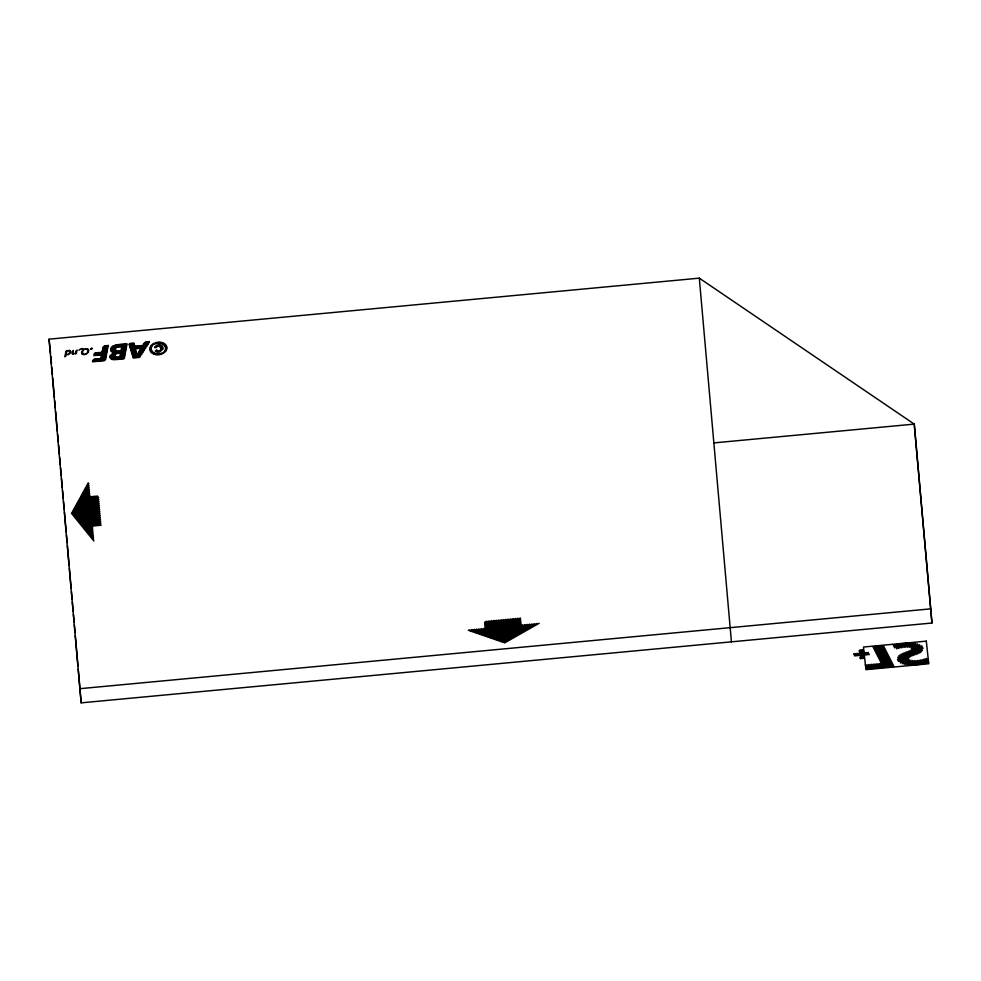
<?xml version="1.0" encoding="UTF-8"?>
<svg xmlns="http://www.w3.org/2000/svg" width="981" height="981" viewBox="0 0 981 981"><rect width="100%" height="100%" fill="white"/><g stroke="black" fill="none" stroke-linecap="round" stroke-linejoin="round"><path stroke-width="1.47" d="M64.856 356.839L65.948 355.882M81.999 354.092L82.821 353.368M68.596 350.904L69.332 350.266M74.899 353.749L75.537 353.197M73.268 354.215L74.115 353.491M150.927 352.044L152.03 351.088M86.5 349.359L87.223 348.733M159.523 354.779L161.522 353.05M157.23 354.914L158.64 353.7M102.245 350.56L108.339 345.349M65.371 353.638L66.659 352.535M65.163 354.717L66.426 353.65M69.344 351.173L70.092 350.536M64.954 355.809L66.156 354.791M69.528 351.921L70.509 351.088M67.297 354.73L68.081 354.067M69.246 353.074L70.607 351.921M68.498 354.619L70.276 353.111M72.238 351.443L73.452 350.413M72.03 352.535L73.244 351.492M72.018 353.454L73.048 352.584M72.435 354.018L73.17 353.381M75.929 351.051L77.131 350.021M75.574 352.253L76.923 351.112M75.647 353.099L76.714 352.204M82.294 349.285L82.98 348.696M82.993 349.604L83.643 349.04M81.668 351.627L85.016 348.795M81.521 352.67L82.809 351.578M85.396 349.383L86.254 348.647M81.631 353.491L82.674 352.608M87.199 349.665L87.971 349.015M82.612 354.484L83.336 353.859M87.554 350.291L88.474 349.494M83.434 354.693L84.194 354.055M84.501 354.693L85.494 353.859M87.223 352.387L88.744 351.088M90.963 349.211C93.686 346.391 88.756 350.082 92.006 348.929A1.288 1.055 -6.1 0 0 92.104 348.439L92.067 348.304M85.899 354.423L88.388 352.302M94.176 353.773L95.341 352.78M93.968 354.852L96.555 352.657M102.833 347.335L104.759 345.68M94.017 355.723L97.757 352.547M102.637 348.414L105.973 345.57M95.231 355.613L98.971 352.437M102.441 349.481L107.174 345.459M96.432 355.502L100.172 352.326M97.634 355.392L101.374 352.216M102.049 351.639L108.131 346.477M92.594 360.591L94.532 358.948M98.848 355.281L107.922 347.556M92.386 361.682L95.733 358.825M100.05 355.159L107.726 348.647M93.232 361.866L96.935 358.715M101.251 355.048L107.518 349.726M94.434 361.756L98.149 358.605M101.227 355.98L107.309 350.818M111.282 347.433L113.269 345.753M95.635 361.646L99.351 358.494M101.043 357.059L107.113 351.897M110.595 348.929L115.28 344.956M96.849 361.535L100.553 358.384M100.847 358.126L106.904 352.976M110.534 349.898L116.702 344.662M98.051 361.425L106.708 354.067M110.755 350.622L117.978 344.478M99.265 361.302L106.5 355.147M111.111 351.235L119.228 344.331M100.467 361.192L106.304 356.238M111.613 351.725L120.442 344.208M101.668 361.082L106.095 357.317M112.263 352.069L115.672 349.187M117.83 347.348L121.644 344.098M102.882 360.971L105.899 358.396M112.974 352.387L115.733 350.045M119.192 347.102L122.858 343.988M104.084 360.849L105.69 359.487M110.007 355.821L116.15 350.597M120.405 346.98L124.06 343.877M121.619 346.869L125.261 343.767M109.872 356.851L116.874 350.904M110.044 357.611L117.843 350.977M121.423 347.936L126.475 343.644M110.387 358.237L118.995 350.916M121.227 349.028L127.138 344M110.853 358.752L115.047 355.183M116.531 353.92L120.197 350.806M121.019 350.107L126.929 345.079M111.442 359.156L115.059 356.091M118.051 353.54L126.733 346.17M129.014 344.221L130.093 343.313M112.165 359.463L115.488 356.63M119.314 353.381L126.524 347.249M129.234 344.944L131.295 343.191M112.974 359.684L116.199 356.937M120.393 353.368L126.328 348.329M129.455 345.668L132.509 343.08M113.943 359.769L117.18 357.01M120.209 354.448L126.12 349.42M129.676 346.391L133.71 342.97M115.022 359.757L118.358 356.937M120.013 355.514L125.924 350.499M129.897 347.115L134.127 343.522M116.175 359.696L119.559 356.814M119.829 356.594L125.715 351.59M130.117 347.838L134.323 344.27M117.352 359.61L125.519 352.67M130.338 348.574L134.507 345.03M118.554 359.5L125.31 353.761M130.559 349.297L134.704 345.778M119.768 359.377L125.102 354.84M130.78 350.021L135.476 346.023M120.97 359.267L124.906 355.919M131 350.744L136.69 345.913M122.171 359.156L124.697 357.01M131.221 351.468L137.892 345.803M123.385 359.046L124.501 358.09M131.442 352.191L139.094 345.68M131.662 352.915L135.586 349.579M136.543 348.77L140.308 345.57M131.883 353.638L135.77 350.34M137.745 348.66L141.509 345.459M143.385 343.865L145.777 341.842M132.104 354.362L135.954 351.088M138.946 348.549L146.978 341.719M132.325 355.085L136.138 351.848M140.16 348.439L148.18 341.609M132.545 355.809L136.334 352.596M140.111 349.383L149.394 341.498M132.766 356.532L136.518 353.356M139.008 351.223L149.492 342.332M132.987 357.256L136.702 354.104M137.916 353.074L148.205 344.331M133.208 357.979L146.917 346.33M134.238 358.028L145.642 348.329M135.439 357.906L144.354 350.34M136.653 357.795L143.067 352.338M150.755 345.803L153.612 343.375M137.855 357.685L141.791 354.337M150.019 347.348L155.697 342.528M139.057 357.575L140.504 356.348M149.811 348.427L151.932 346.624M154.937 344.086L157.144 342.21M149.799 349.359L151.405 347.997M156.739 343.46L158.37 342.075M149.97 350.131L151.344 348.954M158.051 343.252L159.462 342.05M150.203 350.842L151.479 349.751M154.557 347.139L157.021 345.042M159.143 343.24L160.406 342.173M150.522 351.48L151.724 350.462M154.912 347.752L158.37 344.809M160.099 343.338L161.301 342.308M156.114 347.642L156.997 346.882M160.982 343.509L162.098 342.553M151.381 352.571L152.496 351.627M158.885 346.195L160.344 344.956M161.779 343.742L162.871 342.81M151.92 353.025L152.999 352.105M159.633 346.465L161.105 345.226M162.466 344.061L163.545 343.142M152.496 353.442L153.576 352.535M155.256 351.1L156.653 349.91M160.111 346.98L161.73 345.606M163.128 344.405L164.195 343.497M153.146 353.81L154.225 352.89M155.807 351.541L157.254 350.315M160.394 347.654L162.245 346.085M163.704 344.834L164.771 343.926M153.821 354.141L154.912 353.209M156.494 351.872L157.831 350.744M160.528 348.451L162.625 346.661M164.219 345.312L165.323 344.368M154.581 354.411L155.709 353.454M157.316 352.081L158.738 350.879M160.455 349.42L162.883 347.36M164.685 345.827L165.789 344.895M155.378 354.644L156.58 353.626M158.37 352.105L163.005 348.169M165.029 346.44L166.218 345.435M156.286 354.791L157.536 353.724M159.547 352.007L162.92 349.15M165.299 347.127L166.549 346.072M165.446 347.912L166.807 346.759M158.321 354.877L159.928 353.516M164.82 350.266L166.966 348.439M160.909 354.509L166.758 349.543M162.871 353.749L166.01 351.088M65.58 352.547L68.081 350.425M157.683 346.293L159.449 344.809M65.788 351.456L66.843 350.573M78.958 350.266L80.712 348.807M87.603 351.124L88.731 350.192M165.397 348.831L166.978 347.532M81.484 349.04L82.208 348.439M75.721 353.933L76.506 353.295M468.305 630.464L469.458 629.814M469.556 630.893L471.861 629.581M484.565 622.359L486.699 621.145M470.806 631.323L474.264 629.361M484.651 623.45L489.102 620.924M472.057 631.764L476.668 629.128M484.749 624.541L491.506 620.691M473.308 632.193L479.071 628.907M484.847 625.62L493.909 620.47M474.559 632.622L481.475 628.686M484.945 626.712L496.312 620.237M475.81 633.052L483.878 628.453M485.031 627.803L498.716 620.017M477.048 633.481L501.119 619.796M478.299 633.91L503.523 619.563M479.55 634.339L505.926 619.342M480.8 634.781L508.33 619.109M482.051 635.21L510.733 618.888M483.302 635.639L513.137 618.668M484.553 636.068L515.54 618.435M485.803 636.497L517.943 618.214M487.042 636.927L520.347 617.981M488.293 637.356L520.604 618.974M489.544 637.797L520.703 620.066M490.794 638.226L520.801 621.157M492.045 638.656L520.899 622.248M493.296 639.085L520.997 623.327M494.547 639.514L521.083 624.419M495.797 639.943L522.333 624.848M497.036 640.385L524.737 624.627M498.287 640.814L527.14 624.394M499.537 641.243L529.544 624.174M500.788 641.672L531.947 623.941M502.039 642.101L534.351 623.72M503.29 642.53L536.754 623.499M504.541 642.96L539.158 623.266M49.05 339.168L699.306 278.15L914.255 424.111L931.95 623.021L81.165 702.85L49.05 339.168L50.558 353.307M713.727 442.921L914.255 424.111L931.95 623.021M79.657 688.711L930.442 608.87M863.967 655.198L861.244 649.716M88.131 482.836L88.879 483.768M87.554 483.891L89.05 485.742M97.278 495.92L98.664 497.637M86.978 484.933L89.222 487.716M95.954 496.043L98.836 499.611M86.402 485.987L89.394 489.691M94.63 496.165L99.007 501.585M85.825 487.03L89.565 491.665M93.305 496.288L99.179 503.56M85.249 488.084L89.737 493.639M91.981 496.411L99.363 505.534M84.673 489.139L89.909 495.613M90.657 496.533L99.535 507.508M84.096 490.181L99.706 509.482M83.52 491.236L99.878 511.457M82.944 492.278L100.05 513.431M82.367 493.333L100.221 515.405M81.803 494.387L100.393 517.379M81.227 495.43L100.565 519.354M80.65 496.484L100.736 521.328M80.074 497.526L100.908 523.302M79.498 498.581L101.092 525.276M78.921 499.623L99.866 525.534M78.345 500.678L98.541 525.657M77.769 501.732L97.217 525.791M77.192 502.775L95.905 525.914M76.616 503.829L94.581 526.037M76.04 504.872L93.256 526.159M75.463 505.926L92.68 527.214M74.899 506.981L92.852 529.188M74.323 508.023L93.023 531.162M73.747 509.078L93.195 533.137M73.17 510.12L93.367 535.111M72.594 511.175L93.538 537.085M72.018 512.217L93.71 539.06M71.441 513.271L93.894 541.034M853.629 653.702L854.856 656.056M902.385 643.487L904.372 647.35M872.906 646.626L881.428 663.352M859.932 649.839L864.322 658.423M921.686 645.768L923.047 648.466M919.455 644.615L922.434 650.501M926.407 658.325L928.615 662.69M917.394 643.83L921.466 651.838M924.985 658.778L927.143 663.046M915.506 643.352L920.239 652.684M923.562 659.22L925.684 663.401M913.728 643.095L918.952 653.395M922.14 659.673L924.212 663.745M911.999 642.923L917.603 653.971M920.632 659.943L922.716 664.063M910.319 642.886L916.217 654.499M919.111 660.201L921.171 664.272M908.676 642.886L914.795 654.952M917.591 660.458L919.638 664.48M907.082 642.984L909.301 647.374M910.724 650.182L913.397 655.455M915.972 660.532L918.093 664.701M905.488 643.095L907.572 647.215M909.375 650.759L912.011 655.958M914.366 660.593L916.548 664.91M903.93 643.291L905.953 647.276M908.026 651.347L910.687 656.596M912.649 660.471L914.954 665.02M906.628 651.85L909.448 657.405M910.846 660.176L913.36 665.118M900.84 643.683L902.814 647.595M905.23 652.34L911.729 665.155M899.283 643.879L901.281 647.828M903.869 652.917L910.061 665.118M897.762 644.137L899.761 648.073M902.52 653.493L908.369 665.032M896.291 644.468L898.326 648.49M901.171 654.106L906.616 664.824M894.807 644.799L896.879 648.895M899.92 654.891L904.789 664.48M893.323 645.13L894.733 647.914M898.743 655.811L902.888 663.99M883.366 645.633L893.973 666.528M882.103 645.756L892.698 666.651M880.521 645.903L891.116 666.798M878.951 646.05L889.546 666.945M877.37 646.197L887.977 667.092M875.8 646.344L886.395 667.239M874.23 646.491L884.825 667.387M881.146 663.377L883.256 667.534M879.565 663.524L881.674 667.681M877.995 663.671L880.104 667.828M876.413 663.818L878.535 667.975M874.844 663.965L876.953 668.122M868.075 652.34L869.264 654.695M873.274 664.112L875.383 668.269M866.763 652.463L867.952 654.817M871.692 664.26L873.801 668.417M865.45 652.586L866.64 654.94M862.557 649.594L863.587 651.629M864.138 652.721L865.34 655.063M870.122 664.407L872.232 668.564M868.553 664.554L870.662 668.711M866.971 664.701L869.08 668.858M859.049 650.783L862.986 658.558M865.401 664.848L867.511 669.005M858.902 653.211L861.674 658.68M857.59 653.334L858.78 655.688M859.773 657.65L860.362 658.803M856.278 653.456L857.468 655.811M854.966 653.579L856.155 655.933M897.799 657.196L900.791 663.107M897.492 659.391L898.571 661.525M731.421 641.832L699.306 278.15M50.828 356.361L51.503 364M51.76 367.053L52.434 374.681M52.704 377.734L54.433 397.575M54.703 400.628L55.377 408.255M55.635 411.309L57.376 431.162M57.646 434.215L58.308 441.842M58.578 444.896L59.387 454.056M59.645 457.109L60.319 464.736M60.589 467.79L61.251 475.417M61.521 478.47L62.318 487.631M62.588 490.684L63.262 498.323M63.52 501.365L64.194 509.004M64.464 512.057L66.193 531.898M66.463 534.952L67.137 542.579M67.407 545.632L69.136 565.473M69.406 568.526L71.147 588.379M71.417 591.433L72.079 599.06M72.349 602.113L73.146 611.273M73.416 614.327L74.078 621.954M74.348 625.007L75.022 632.635M75.292 635.688L77.965 666.222M78.222 669.275L81.165 702.85M926.309 641.145L863.501 647.031L865.916 669.667L928.737 663.769L926.309 641.145"/></g></svg>
